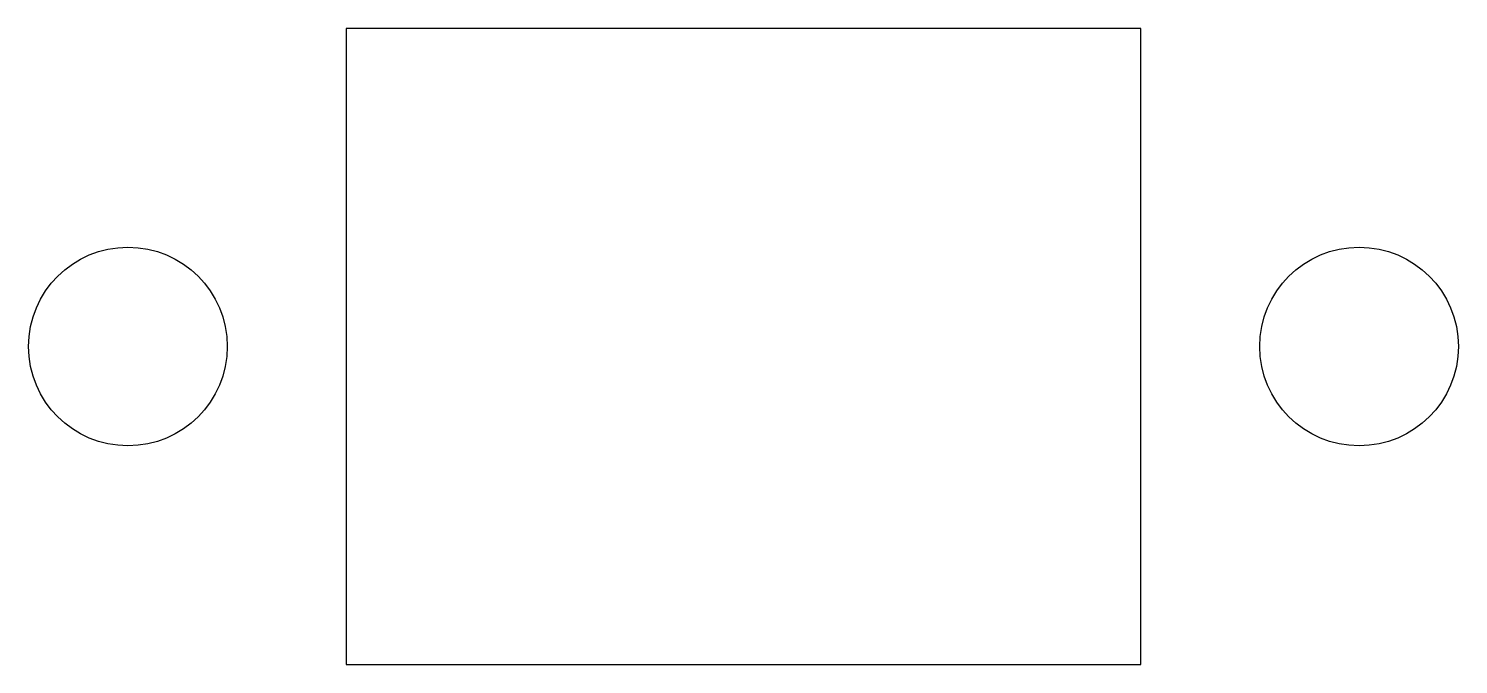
# Model space of a CAD drawing. Header units: millimetres. Extents: x -7.2 to 7.2, y -3.2 to 3.2.
import ezdxf

# ---------------------------------------------------------------- set-up
doc = ezdxf.new("R2010")
doc.units = ezdxf.units.MM

msp = doc.modelspace()

# ---------------------------------------------------------------- linework, layer by layer
msp.add_lwpolyline([(-4, -3.2), (4, -3.2), (4, 3.2), (-4, 3.2)], close=True)
for centre in [(-6.2, 0), (6.2, 0)]:
    msp.add_circle(centre, 1)

doc.saveas('drawing.dxf')
